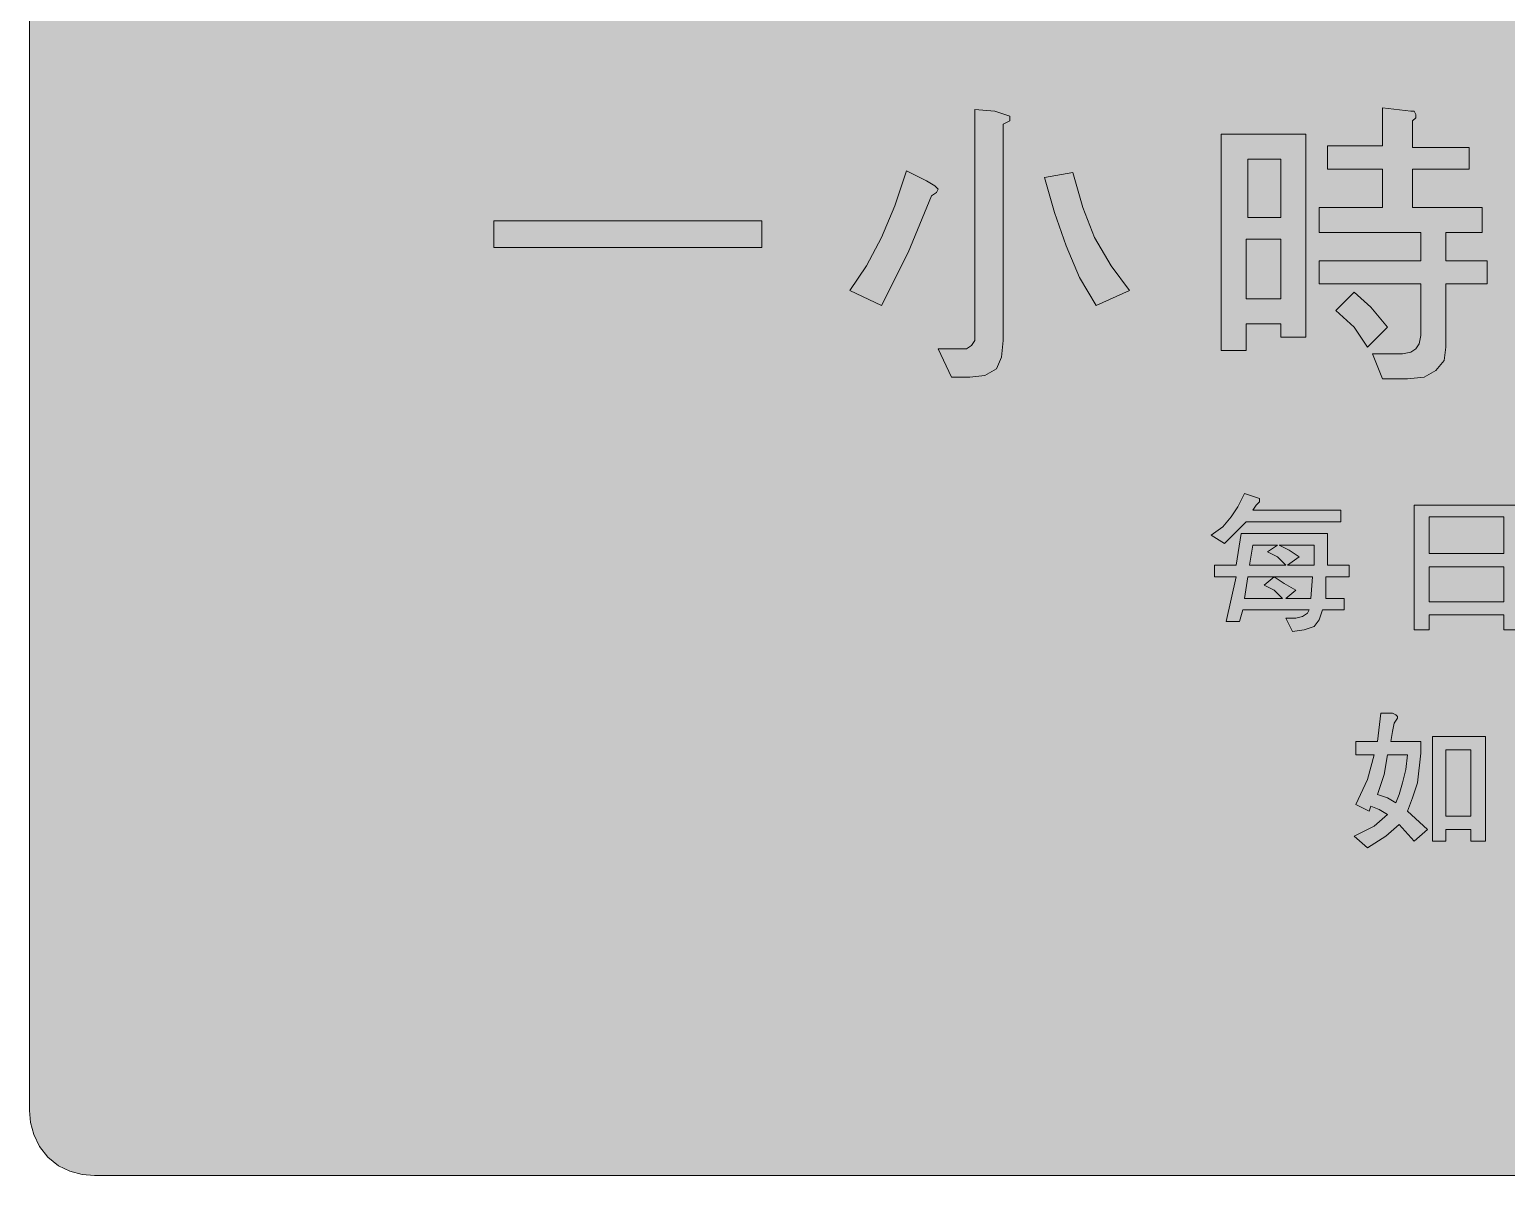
# Model space of a CAD drawing. Header units: metres. Extents: x 10 to 560, y 12 to 260.
# Drawn here: x 10.4 to 170.2, y 11.9 to 135.9 of the extents above; entities that cross this region are included whole.
import ezdxf

# ---------------------------------------------------------------- set-up
doc = ezdxf.new("R2010")
doc.units = ezdxf.units.M
doc.layers.add('FILL_FIREBRICK_C36B00', color=7, linetype='Continuous', true_color=0xc36b00)
doc.layers.add('FILL_WHITE_FFFFFF', color=7, linetype='Continuous', true_color=0xffffff)

msp = doc.modelspace()

# ---------------------------------------------------------------- hatches: boundary and pattern name
at = {"layer": 'FILL_FIREBRICK_C36B00', "true_color": 0xc36b00}
h = msp.add_hatch(color=7, dxfattribs=at)
h.dxf.hatch_style = 1
h.paths.add_polyline_path([(553.87, 259.79), (555.21, 259.38), (556.42, 258.71), (557.46, 257.76), (558.33, 256.72), (559.01, 255.51), (559.46, 254.17), (559.62, 252.72), (559.62, 18.9), (559.49, 17.64), (559.08, 16.38), (558.41, 15.05), (557.46, 13.86), (556.32, 12.94), (555.08, 12.33), (553.76, 11.99), (552.42, 11.88), (17.46, 11.88), (16.12, 11.99), (14.81, 12.33), (13.56, 12.94), (12.42, 13.86), (11.5, 15.03), (10.89, 16.31), (10.55, 17.63), (10.44, 18.9), (10.44, 252.72), (10.49, 254.07), (10.8, 255.42), (11.48, 256.66), (12.42, 257.76), (13.52, 258.71), (14.76, 259.38), (16.11, 259.79), (17.46, 259.92), (552.42, 259.92), (553.87, 259.79)])
at = {"layer": 'FILL_WHITE_FFFFFF', "true_color": 0xffffff}
h = msp.add_hatch(color=7, dxfattribs=at)
h.dxf.hatch_style = 1
h.paths.add_polyline_path([(115.92, 126.72), (116.46, 126.54), (116.46, 126), (115.74, 125.64), (115.74, 102.24), (115.56, 100.44), (115.02, 99.18), (113.76, 98.46), (112.14, 98.28), (110.16, 98.28), (108.72, 101.34), (111.78, 101.34), (112.32, 101.7), (112.68, 102.24), (112.68, 127.26), (114.84, 127.08), (115.92, 126.72)])
h = msp.add_hatch(color=7, dxfattribs=at)
h.dxf.hatch_style = 1
h.paths.add_polyline_path([(156.78, 120.78), (150.84, 120.78), (150.84, 123.3), (156.78, 123.3), (156.78, 127.44), (159.84, 127.08), (160.2, 127.08), (160.38, 126.72), (160.38, 126.36), (160.02, 126), (160.02, 123.12), (166.14, 123.12), (166.14, 120.78), (160.02, 120.78), (160.02, 116.64), (167.58, 116.64), (167.58, 113.94), (163.62, 113.94), (163.62, 110.88), (168.12, 110.88), (168.12, 108.36), (163.62, 108.36), (163.62, 101.52), (163.44, 100.08), (162.54, 99), (161.28, 98.28), (159.48, 98.1), (156.78, 98.1), (155.7, 100.8), (158.94, 100.8), (159.84, 100.98), (160.38, 101.34), (160.74, 101.88), (160.92, 102.78), (160.92, 108.36), (149.94, 108.36), (149.94, 110.88), (160.92, 110.88), (160.92, 113.94), (149.94, 113.94), (149.94, 116.64), (156.78, 116.64), (156.78, 120.78)])
h = msp.add_hatch(color=7, dxfattribs=at)
h.dxf.hatch_style = 1
h.paths.add_polyline_path([(145.8, 102.6), (145.8, 104.04), (142.02, 104.04), (142.02, 101.16), (139.32, 101.16), (139.32, 124.56), (148.5, 124.56), (148.5, 102.6), (145.8, 102.6)])
h.paths.add_polyline_path([(142.2, 121.86), (142.2, 115.56), (145.8, 115.56), (145.8, 121.86), (142.2, 121.86)], flags=16)
h.paths.add_polyline_path([(145.8, 113.22), (142.02, 113.22), (142.02, 106.74), (145.8, 106.74), (145.8, 113.22)], flags=16)
h = msp.add_hatch(color=7, dxfattribs=at)
h.dxf.hatch_style = 1
h.paths.add_polyline_path([(100.98, 110.34), (102.6, 113.4), (104.04, 116.82), (105.3, 120.6), (107.46, 119.52), (108.36, 118.98), (108.72, 118.62), (108.54, 118.26), (108, 117.9), (105.48, 111.78), (102.6, 106.02), (99.18, 107.64), (100.98, 110.34)])
h = msp.add_hatch(color=7, dxfattribs=at)
h.dxf.hatch_style = 1
h.paths.add_polyline_path([(124.02, 109.08), (122.58, 112.5), (121.32, 116.1), (120.24, 119.88), (123.3, 120.42), (124.38, 116.64), (125.64, 113.4), (127.44, 110.34), (129.42, 107.64), (125.82, 106.02), (124.02, 109.08)])
h = msp.add_hatch(color=7, dxfattribs=at)
h.dxf.hatch_style = 1
h.paths.add_polyline_path([(89.64, 115.2), (89.64, 112.32), (60.66, 112.32), (60.66, 115.2), (89.64, 115.2)])
h = msp.add_hatch(color=7, dxfattribs=at)
h.dxf.hatch_style = 1
h.paths.add_polyline_path([(155.52, 105.84), (157.32, 103.68), (155.16, 101.52), (153.72, 103.68), (151.74, 105.48), (153.72, 107.46), (155.52, 105.84)])
h = msp.add_hatch(color=7, dxfattribs=at)
h.dxf.hatch_style = 1
h.paths.add_polyline_path([(139.5, 82.08), (140.4, 83.16), (141.12, 84.24), (141.84, 85.68), (143.46, 85.14), (143.46, 84.78), (143.1, 84.42), (142.74, 83.88), (152.28, 83.88), (152.28, 82.62), (142.02, 82.62), (139.68, 80.28), (138.24, 81.18), (139.5, 82.08)])
h = msp.add_hatch(color=7, dxfattribs=at)
h.dxf.hatch_style = 1
h.paths.add_polyline_path([(171.54, 70.92), (169.92, 70.92), (169.92, 72.54), (161.82, 72.54), (161.82, 70.92), (160.2, 70.92), (160.2, 84.42), (171.54, 84.42), (171.54, 70.92)])
h.paths.add_polyline_path([(161.82, 77.76), (161.82, 73.98), (169.92, 73.98), (169.92, 77.76), (161.82, 77.76)], flags=16)
h.paths.add_polyline_path([(169.92, 83.16), (161.82, 83.16), (161.82, 79.2), (169.92, 79.2), (169.92, 83.16)], flags=16)
h = msp.add_hatch(color=7, dxfattribs=at)
h.dxf.hatch_style = 1
h.paths.add_polyline_path([(153.18, 77.94), (153.18, 76.68), (150.66, 76.68), (150.66, 74.34), (152.64, 74.34), (152.64, 73.08), (150.3, 73.08), (149.94, 72), (149.4, 71.28), (148.32, 70.92), (147.06, 70.74), (146.34, 72.18), (147.42, 72.18), (148.14, 72.36), (148.68, 72.72), (148.86, 73.08), (141.66, 73.08), (141.3, 71.82), (139.86, 71.82), (140.94, 76.68), (138.6, 76.68), (138.6, 77.94), (140.94, 77.94), (141.48, 81.36), (150.84, 81.36), (150.84, 77.94), (153.18, 77.94)])
h.paths.add_polyline_path([(149.4, 80.1), (145.62, 80.1), (146.7, 79.56), (147.78, 78.84), (146.52, 77.94), (149.4, 77.94), (149.4, 80.1)], flags=16)
h.paths.add_polyline_path([(145.44, 80.1), (142.74, 80.1), (142.38, 77.94), (146.34, 77.94), (145.44, 78.84), (144.36, 79.38), (145.44, 80.1)], flags=16)
h.paths.add_polyline_path([(146.34, 74.34), (149.04, 74.34), (149.22, 76.68), (145.08, 76.68), (146.16, 75.96), (147.42, 75.24), (146.34, 74.34)], flags=16)
h.paths.add_polyline_path([(142.2, 76.68), (141.84, 74.34), (145.98, 74.34), (145.08, 75.24), (144, 75.78), (145.08, 76.68), (142.2, 76.68)], flags=16)
h = msp.add_hatch(color=7, dxfattribs=at)
h.dxf.hatch_style = 1
h.paths.add_polyline_path([(156.24, 58.86), (156.6, 61.92), (157.86, 61.92), (158.22, 61.74), (158.4, 61.56), (158.4, 61.38), (158.04, 60.84), (157.86, 59.94), (157.68, 58.86), (160.92, 58.86), (160.92, 57.6), (160.56, 54.36), (160.02, 52.74), (159.48, 51.3), (161.64, 49.32), (160.2, 48.06), (158.58, 49.86), (157.14, 48.6), (155.16, 47.34), (153.72, 48.6), (155.88, 49.68), (157.32, 50.94), (156.42, 51.48), (155.52, 51.84), (155.34, 51.3), (153.9, 52.02), (155.16, 54.72), (155.88, 57.42), (153.9, 57.42), (153.9, 58.86), (156.24, 58.86)])
h.paths.add_polyline_path([(156.24, 53.1), (157.32, 52.74), (158.22, 52.2), (158.58, 53.1), (158.94, 54.36), (159.3, 55.8), (159.48, 57.42), (157.32, 57.42), (156.96, 55.26), (156.24, 53.1)], flags=16)
h = msp.add_hatch(color=7, dxfattribs=at)
h.dxf.hatch_style = 1
h.paths.add_polyline_path([(167.94, 59.4), (167.94, 48.06), (166.32, 48.06), (166.32, 49.32), (163.62, 49.32), (163.62, 48.06), (162.18, 48.06), (162.18, 59.4), (167.94, 59.4)])
h.paths.add_polyline_path([(166.32, 57.96), (163.62, 57.96), (163.62, 50.76), (166.32, 50.76), (166.32, 57.96)], flags=16)

# ---------------------------------------------------------------- linework, layer by layer
at = {"layer": 'FILL_FIREBRICK_C36B00', "lineweight": 0, "true_color": 0xc36b00}
msp.add_lwpolyline([(552.42, 11.88), (17.46, 11.88), (16.12, 11.99), (14.81, 12.33), (13.56, 12.94), (12.42, 13.86), (11.5, 15.03), (10.89, 16.31), (10.55, 17.63), (10.44, 18.9), (10.44, 252.72), (10.49, 254.07), (10.8, 255.42), (11.48, 256.66), (12.42, 257.76), (13.52, 258.71), (14.76, 259.38), (16.11, 259.79), (17.46, 259.92), (552.42, 259.92)], dxfattribs=at)
at = {"layer": 'FILL_WHITE_FFFFFF', "lineweight": 0, "true_color": 0xffffff}
for points in [[(115.92, 126.72), (116.46, 126.54), (116.46, 126), (115.74, 125.64), (115.74, 102.24), (115.56, 100.44), (115.02, 99.18), (113.76, 98.46), (112.14, 98.28), (110.16, 98.28), (108.72, 101.34), (111.78, 101.34), (112.32, 101.7), (112.68, 102.24), (112.68, 127.26), (114.84, 127.08)], [(156.78, 120.78), (150.84, 120.78), (150.84, 123.3), (156.78, 123.3), (156.78, 127.44), (159.84, 127.08), (160.2, 127.08), (160.38, 126.72), (160.38, 126.36), (160.02, 126), (160.02, 123.12), (166.14, 123.12), (166.14, 120.78), (160.02, 120.78), (160.02, 116.64), (167.58, 116.64), (167.58, 113.94), (163.62, 113.94), (163.62, 110.88), (168.12, 110.88), (168.12, 108.36), (163.62, 108.36), (163.62, 101.52), (163.44, 100.08), (162.54, 99), (161.28, 98.28), (159.48, 98.1), (156.78, 98.1), (155.7, 100.8), (158.94, 100.8), (159.84, 100.98), (160.38, 101.34), (160.74, 101.88), (160.92, 102.78), (160.92, 108.36), (149.94, 108.36), (149.94, 110.88), (160.92, 110.88), (160.92, 113.94), (149.94, 113.94), (149.94, 116.64), (156.78, 116.64)], [(145.8, 102.6), (145.8, 104.04), (142.02, 104.04), (142.02, 101.16), (139.32, 101.16), (139.32, 124.56), (148.5, 124.56), (148.5, 102.6)], [(142.2, 121.86), (142.2, 115.56), (145.8, 115.56), (145.8, 121.86)], [(100.98, 110.34), (102.6, 113.4), (104.04, 116.82), (105.3, 120.6), (107.46, 119.52), (108.36, 118.98), (108.72, 118.62), (108.54, 118.26), (108, 117.9), (105.48, 111.78), (102.6, 106.02), (99.18, 107.64)], [(124.02, 109.08), (122.58, 112.5), (121.32, 116.1), (120.24, 119.88), (123.3, 120.42), (124.38, 116.64), (125.64, 113.4), (127.44, 110.34), (129.42, 107.64), (125.82, 106.02)], [(89.64, 115.2), (89.64, 112.32), (60.66, 112.32), (60.66, 115.2)], [(145.8, 113.22), (142.02, 113.22), (142.02, 106.74), (145.8, 106.74)], [(155.52, 105.84), (157.32, 103.68), (155.16, 101.52), (153.72, 103.68), (151.74, 105.48), (153.72, 107.46)], [(139.5, 82.08), (140.4, 83.16), (141.12, 84.24), (141.84, 85.68), (143.46, 85.14), (143.46, 84.78), (143.1, 84.42), (142.74, 83.88), (152.28, 83.88), (152.28, 82.62), (142.02, 82.62), (139.68, 80.28), (138.24, 81.18)], [(171.54, 70.92), (169.92, 70.92), (169.92, 72.54), (161.82, 72.54), (161.82, 70.92), (160.2, 70.92), (160.2, 84.42), (171.54, 84.42)], [(169.92, 83.16), (161.82, 83.16), (161.82, 79.2), (169.92, 79.2)], [(153.18, 77.94), (153.18, 76.68), (150.66, 76.68), (150.66, 74.34), (152.64, 74.34), (152.64, 73.08), (150.3, 73.08), (149.94, 72), (149.4, 71.28), (148.32, 70.92), (147.06, 70.74), (146.34, 72.18), (147.42, 72.18), (148.14, 72.36), (148.68, 72.72), (148.86, 73.08), (141.66, 73.08), (141.3, 71.82), (139.86, 71.82), (140.94, 76.68), (138.6, 76.68), (138.6, 77.94), (140.94, 77.94), (141.48, 81.36), (150.84, 81.36), (150.84, 77.94)], [(145.44, 80.1), (142.74, 80.1), (142.38, 77.94), (146.34, 77.94), (145.44, 78.84), (144.36, 79.38)], [(149.4, 80.1), (145.62, 80.1), (146.7, 79.56), (147.78, 78.84), (146.52, 77.94), (149.4, 77.94)], [(142.2, 76.68), (141.84, 74.34), (145.98, 74.34), (145.08, 75.24), (144, 75.78), (145.08, 76.68)], [(146.34, 74.34), (149.04, 74.34), (149.22, 76.68), (145.08, 76.68), (146.16, 75.96), (147.42, 75.24)], [(161.82, 77.76), (161.82, 73.98), (169.92, 73.98), (169.92, 77.76)], [(156.24, 58.86), (156.6, 61.92), (157.86, 61.92), (158.22, 61.74), (158.4, 61.56), (158.4, 61.38), (158.04, 60.84), (157.86, 59.94), (157.68, 58.86), (160.92, 58.86), (160.92, 57.6), (160.56, 54.36), (160.02, 52.74), (159.48, 51.3), (161.64, 49.32), (160.2, 48.06), (158.58, 49.86), (157.14, 48.6), (155.16, 47.34), (153.72, 48.6), (155.88, 49.68), (157.32, 50.94), (156.42, 51.48), (155.52, 51.84), (155.34, 51.3), (153.9, 52.02), (155.16, 54.72), (155.88, 57.42), (153.9, 57.42), (153.9, 58.86)], [(167.94, 59.4), (167.94, 48.06), (166.32, 48.06), (166.32, 49.32), (163.62, 49.32), (163.62, 48.06), (162.18, 48.06), (162.18, 59.4)], [(166.32, 57.96), (163.62, 57.96), (163.62, 50.76), (166.32, 50.76)], [(156.24, 53.1), (157.32, 52.74), (158.22, 52.2), (158.58, 53.1), (158.94, 54.36), (159.3, 55.8), (159.48, 57.42), (157.32, 57.42), (156.96, 55.26)]]:
    msp.add_lwpolyline(points, close=True, dxfattribs=at)

doc.saveas('drawing.dxf')
